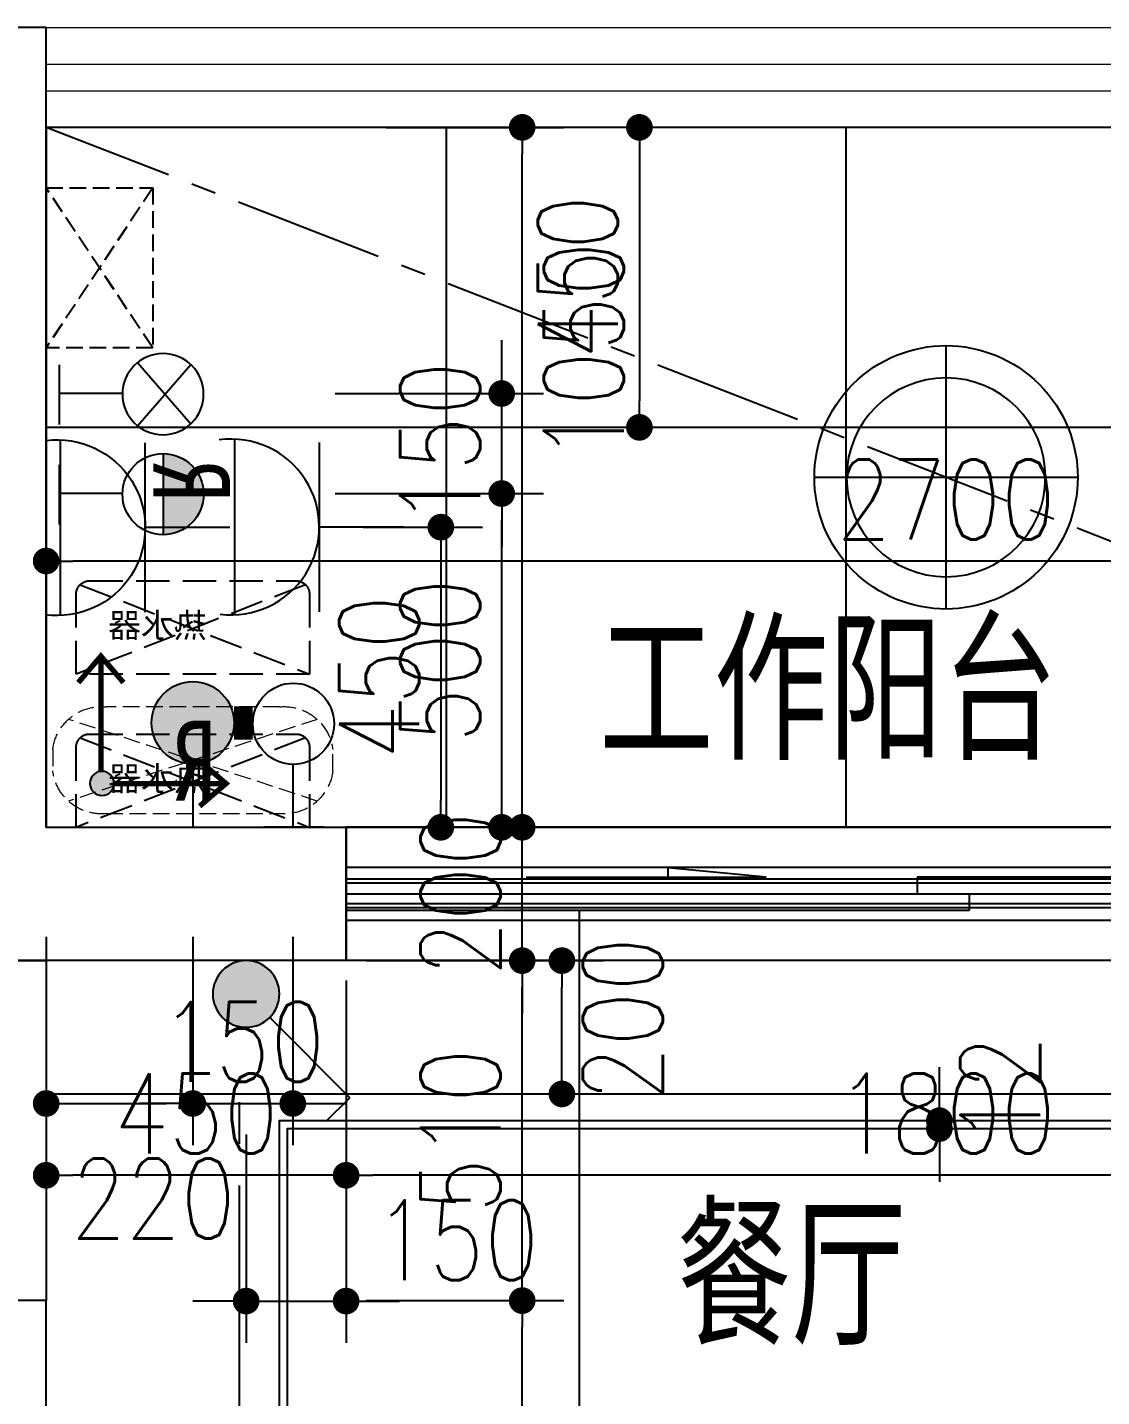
# Model space of a CAD drawing. Header units: inches. Extents: x -2597087 to 134135, y -662679 to 20000.
# Drawn here: x 8090 to 9701, y -33256 to -31202 of the extents above; entities that cross this region are included whole.
import ezdxf
from ezdxf.enums import TextEntityAlignment as Align

# ---------------------------------------------------------------- set-up
doc = ezdxf.new("R2010")
doc.units = ezdxf.units.IN
doc.header["$LTSCALE"] = 100
doc.header["$MEASUREMENT"] = 0
for name, pattern in [('$0$DASH', [0.35, 0.25, -0.1]), ('__DASH', [0.35, 0.25, -0.1]), ('CENTER', [50.8, 31.75, -6.35, 6.35, -6.35]), ('CENTER2', [1.125, 0.75, -0.125, 0.125, -0.125]), ('DASH', [0.35, 0.25, -0.1])]:
    doc.linetypes.add(name, pattern=pattern)
doc.layers.get('0').update_dxf_attribs({"linetype": 'CONTINUOUS'})
doc.layers.get('Defpoints').update_dxf_attribs({"linetype": 'CONTINUOUS'})
for name, color, linetype in [('-04给水图层', 142, 'CENTER'), ('DOOR', 4, 'CONTINUOUS'), ('EQUIP-动力', 3, 'CONTINUOUS'), ('EQUIP-动力-DIM', 3, 'CONTINUOUS'), ('EQUIP-照明', 3, 'CONTINUOUS'), ('EQUIP-照明-DIM', 3, 'CONTINUOUS'), ('floor', 8, 'CONTINUOUS'), ('RC', 1, 'CONTINUOUS'), ('RC-dim', 3, 'CONTINUOUS'), ('Rc-L-dim', 4, 'CONTINUOUS'), ('RC-LIGHT', 1, 'CONTINUOUS'), ('WALL', 7, 'CONTINUOUS'), ('wall-dim', 3, 'CONTINUOUS'), ('天花开线', 4, 'CONTINUOUS'), ('家具', 1, 'DASH'), ('燃气管点位', 6, 'CONTINUOUS')]:
    doc.layers.add(name, color=color, linetype=linetype)
for name, color, linetype, lineweight in [('BALCONY', 3, 'CONTINUOUS', 0), ('PUB_TEXT', 2, 'CONTINUOUS', 0), ('平地共', 1, 'CONTINUOUS', 0), ('平天共', 1, 'CONTINUOUS', 0)]:
    doc.layers.add(name, color=color, linetype=linetype, lineweight=lineweight)
doc.styles.add('HZ1', font='', dxfattribs={"width": 0.8})
doc.styles.add('st', font='', dxfattribs={"width": 0.7})
doc.styles.get("Standard").update_dxf_attribs({"font": 'txt.shx', "width": 0.8, "bigfont": 'GBCBIG.shx'})
doc.styles.add('STYLE1', font='stylu.ttf')
doc.styles.add('宋体', font='', dxfattribs={"width": 0.8})
doc.styles.get('HZ1').set_extended_font_data('SimSun')
doc.styles.get('st').set_extended_font_data('SimSun')
doc.styles.get('宋体').set_extended_font_data('SimSun')
doc.dimstyles.new('50', dxfattribs={"dimscale": 50, "dimtxt": 2.4, "dimasz": 0.8, "dimexe": 1.25, "dimexo": 0.6, "dimgap": 0.65, "dimtad": 1, "dimdec": 0, "dimdsep": 46, "dimtxsty": 'Standard', "dimblk1": 'DOT', "dimblk2": 'DOT', "dimsah": 1, "dimcen": 2.5, "dimclrd": 3, "dimclre": 3, "dimclrt": 3, "dimadec": 0, "dimazin": 0, "dimtfac": 1, "dimtdec": 0, "dimtix": 1, "dimtmove": 2, "dimatfit": 0, "dimldrblk": 'DOT', "dimfxl": 5, "dimfxlon": 1, "dimarcsym": 0})

# ---------------------------------------------------------------- blocks, each defined once
blk = doc.blocks.new('$DorLib2D$00000131')
at = {"color": 0, "linetype": 'Continuous'}
for p, q in [((0.15, 0.125), (0.2319, 0.1973)), ((0.2319, 0.1973), (0.2319, 0.125)), ((-0.5, 0.125), (-0.5, 0)), ((0.0192, 0.125), (-0.5, 0.125)), ((0.0192, 0), (0.0192, 0.125)), ((0.35, 0.125), (0.15, 0.125)), ((-0.5, 0), (0.0192, 0)), ((-0.024, 0), (0.5, 0)), ((-0.024, -0.125), (-0.024, 0)), ((0.5, 0), (0.5, -0.125)), ((-0.35, -0.125), (-0.15, -0.125)), ((-0.2319, -0.1973), (-0.2319, -0.125)), ((-0.15, -0.125), (-0.2319, -0.1973)), ((0.5, -0.125), (-0.024, -0.125))]:
    blk.add_line(p, q, dxfattribs=at)
blk = doc.blocks.new('rtukk')
at = {"layer": 'RC-LIGHT', "color": 8}
for p, q in [((15875, 5749.9), (15875, 6049.9)), ((16025, 5899.9), (15725, 5899.9))]:
    blk.add_line(p, q, dxfattribs=at)
blk.add_circle((15875, 5899.9), 113.3, dxfattribs=at)
at = {"layer": 'RC-LIGHT', "extrusion": (0, 0, -1)}
blk.add_ellipse((15875, 5899.9), major_axis=(-106.1, 106.1), ratio=1, dxfattribs=at)
blk = doc.blocks.new('1联单控开关')
h = blk.add_hatch(color=256)
h.dxf.hatch_style = 1
h.paths.add_polyline_path([(50, -50, 1), (-50, -50, 1)])
for p in [(35.4, -85.4), (190.9, -170.2)]:
    blk.add_line(p, (155.6, -205.6))
blk.add_circle((0, -50), 50)
blk = doc.blocks.new('*U1139')
at = {"layer": 'EQUIP-照明'}
blk.add_blockref('1联单控开关', (0, 0), dxfattribs=at)
blk = doc.blocks.new('_Dot')
at = {"color": 0, "linetype": 'ByBlock', "lineweight": -2}
blk.add_line((-0.5, 0), (-1, 0), dxfattribs=at)
at = {"color": 0, "linetype": 'ByBlock', "const_width": 0.5}
blk.add_lwpolyline([(-0.25, 0, 1), (0.25, 0, 1)], format="xyb", close=True, dxfattribs=at)
blk = doc.blocks.new('*D1196')
at = {"layer": 'Defpoints', "color": 0, "transparency": 16777216}
for p in [(8567.9, -32542.1), (8417.9, -32652.1), (8567.9, -33112.8)]:
    blk.add_point(p, dxfattribs=at)
at = {"layer": 'EQUIP-照明-DIM', "color": 3, "lineweight": -2, "transparency": 16777216}
for p, q in [((8417.9, -32862.8), (8417.9, -33175.3)), ((8567.9, -32862.8), (8567.9, -33175.3)), ((8377.9, -33112.8), (8337.9, -33112.8)), ((8417.9, -33112.8), (8567.9, -33112.8)), ((8607.9, -33112.8), (8647.9, -33112.8))]:
    blk.add_line(p, q, dxfattribs=at)
at = {"layer": 'EQUIP-照明-DIM', "color": 3, "lineweight": -2, "transparency": 16777216, "xscale": 40, "yscale": 40, "zscale": 40}
blk.add_blockref('_Dot', (8417.9, -33112.8), dxfattribs=at)
at = {"layer": 'EQUIP-照明-DIM', "color": 3, "lineweight": -2, "transparency": 16777216, "xscale": 40, "yscale": 40, "zscale": 40, "rotation": 180}
blk.add_blockref('_Dot', (8567.9, -33112.8), dxfattribs=at)
at = {"layer": 'EQUIP-照明-DIM', "color": 3, "transparency": 16777216, "insert": (8733.8, -33021.5), "char_height": 120, "attachment_point": 5}
blk.add_mtext('150', dxfattribs=at)
blk = doc.blocks.new('*D1173')
at = {"layer": 'Defpoints', "color": 0, "transparency": 16777216}
for p in [(8679.7, -32602.1), (8891.6, -32602.1), (8679.7, -32802.1)]:
    blk.add_point(p, dxfattribs=at)
at = {"layer": 'RC-dim', "color": 3, "lineweight": -2, "transparency": 16777216}
for p, q in [((8709.7, -32602.1), (8954.1, -32602.1)), ((8891.6, -32762.1), (8891.6, -32642.1)), ((8709.7, -32802.1), (8954.1, -32802.1))]:
    blk.add_line(p, q, dxfattribs=at)
at = {"layer": 'RC-dim', "color": 3, "lineweight": -2, "transparency": 16777216, "xscale": 40, "yscale": 40, "zscale": 40}
for p, rotation in [((8891.6, -32602.1), 90), ((8891.6, -32802.1), 270)]:
    blk.add_blockref('_Dot', p, dxfattribs=dict(at, rotation=rotation))
at = {"layer": 'RC-dim', "color": 3, "transparency": 16777216, "insert": (8982.9, -32689.9), "char_height": 120, "attachment_point": 5, "rotation": 90}
blk.add_mtext('200', dxfattribs=at)
blk = doc.blocks.new('*D1207')
at = {"layer": 'Defpoints', "color": 0, "transparency": 16777216}
for p in [(9060.5, -32602.1), (8567.9, -34202.1), (10112.3, -34202.1)]:
    blk.add_point(p, dxfattribs=at)
at = {"layer": 'Rc-L-dim', "color": 3, "lineweight": -2, "transparency": 16777216}
for p, q in [((9862.3, -32602.1), (10174.8, -32602.1)), ((10112.3, -32642.1), (10112.3, -34162.1)), ((9862.3, -34202.1), (10174.8, -34202.1))]:
    blk.add_line(p, q, dxfattribs=at)
at = {"layer": 'Rc-L-dim', "color": 3, "lineweight": -2, "transparency": 16777216, "xscale": 40, "yscale": 40, "zscale": 40}
for p, rotation in [((10112.3, -32602.1), 90), ((10112.3, -34202.1), 270)]:
    blk.add_blockref('_Dot', p, dxfattribs=dict(at, rotation=rotation))
at = {"layer": 'Rc-L-dim', "color": 3, "transparency": 16777216, "insert": (10019.8, -33402.1), "char_height": 120, "attachment_point": 5, "rotation": 90}
blk.add_mtext('1600', dxfattribs=at)
blk = doc.blocks.new('A$C13D5077C')
at = {"layer": 'EQUIP-动力', "color": 7}
for points in [[(0, 262.5), (0, 135.5)], [(-127, 135.5), (127, 135.5)], [(-132.1, 8.5), (131.5, 8.5)]]:
    blk.add_lwpolyline(points, dxfattribs=at)
blk.add_lwpolyline([(130.5, -13.1, 1.142122), (-130.9, -14.4)], format="xyb", dxfattribs=at)
blk = doc.blocks.new('A$C48230E27')
at = {"layer": 'EQUIP-动力', "color": 2, "rotation": 270}
blk.add_blockref('A$C13D5077C', (2.9, -0.2), dxfattribs=at)
at = {"layer": 'EQUIP-动力', "style": '宋体', "width": 0.8}
blk.add_text('R', height=115.1, rotation=270.0003, dxfattribs=at).set_placement((208.1, -69.6), align=Align.MIDDLE_CENTER)
blk = doc.blocks.new('*D1224')
at = {"layer": 'Defpoints', "color": 0, "transparency": 16777216}
for p in [(8563.4, -31951.8), (8417.9, -32402.1), (8710, -32402.1)]:
    blk.add_point(p, dxfattribs=at)
at = {"layer": 'EQUIP-动力-DIM', "color": 3, "lineweight": -2, "transparency": 16777216}
for p, q in [((8593.4, -31951.8), (8772.5, -31951.8)), ((8710, -31991.8), (8710, -32362.1)), ((8460, -32402.1), (8772.5, -32402.1))]:
    blk.add_line(p, q, dxfattribs=at)
at = {"layer": 'EQUIP-动力-DIM', "color": 3, "lineweight": -2, "transparency": 16777216, "xscale": 40, "yscale": 40, "zscale": 40}
for p, rotation in [((8710, -31951.8), 90), ((8710, -32402.1), 270)]:
    blk.add_blockref('_Dot', p, dxfattribs=dict(at, rotation=rotation))
at = {"layer": 'EQUIP-动力-DIM', "color": 3, "transparency": 16777216, "insert": (8617.5, -32177), "char_height": 120, "attachment_point": 5, "rotation": 90}
blk.add_mtext('450', dxfattribs=at)
blk = doc.blocks.new('*D1274')
at = {"layer": 'Defpoints', "color": 0, "transparency": 16777216}
for p in [(8567.9, -33112.1), (8832, -33112.1), (8567.9, -34712.1)]:
    blk.add_point(p, dxfattribs=at)
at = {"layer": 'wall-dim', "color": 3, "lineweight": -2, "transparency": 16777216}
for p, q in [((8597.9, -33112.1), (8894.5, -33112.1)), ((8832, -34672.1), (8832, -33152.1)), ((8597.9, -34712.1), (8894.5, -34712.1))]:
    blk.add_line(p, q, dxfattribs=at)
at = {"layer": 'wall-dim', "color": 3, "lineweight": -2, "transparency": 16777216, "xscale": 40, "yscale": 40, "zscale": 40}
for p, rotation in [((8832, -33112.1), 90), ((8832, -34712.1), 270)]:
    blk.add_blockref('_Dot', p, dxfattribs=dict(at, rotation=rotation))
at = {"layer": 'wall-dim', "color": 3, "transparency": 16777216, "insert": (8739.5, -33912.1), "char_height": 120, "attachment_point": 5, "rotation": 90}
blk.add_mtext('1600', dxfattribs=at)
blk = doc.blocks.new('*D1275')
at = {"layer": 'Defpoints', "color": 0, "transparency": 16777216}
for p in [(8567.9, -32602.1), (8832, -32602.1), (8567.9, -33112.1)]:
    blk.add_point(p, dxfattribs=at)
at = {"layer": 'wall-dim', "color": 3, "lineweight": -2, "transparency": 16777216}
for p, q in [((8597.9, -32602.1), (8894.5, -32602.1)), ((8832, -33072.1), (8832, -32642.1)), ((8597.9, -33112.1), (8894.5, -33112.1))]:
    blk.add_line(p, q, dxfattribs=at)
at = {"layer": 'wall-dim', "color": 3, "lineweight": -2, "transparency": 16777216, "xscale": 40, "yscale": 40, "zscale": 40}
for p, rotation in [((8832, -32602.1), 90), ((8832, -33112.1), 270)]:
    blk.add_blockref('_Dot', p, dxfattribs=dict(at, rotation=rotation))
at = {"layer": 'wall-dim', "color": 3, "transparency": 16777216, "insert": (8739.5, -32857.1), "char_height": 120, "attachment_point": 5, "rotation": 90}
blk.add_mtext('510', dxfattribs=at)
blk = doc.blocks.new('*D1276')
at = {"layer": 'Defpoints', "color": 0, "transparency": 16777216}
for p in [(8567.9, -32402.1), (8832, -32402.1), (8567.9, -32602.1)]:
    blk.add_point(p, dxfattribs=at)
at = {"layer": 'wall-dim', "color": 3, "lineweight": -2, "transparency": 16777216}
for p, q in [((8832, -32362.1), (8832, -32322.1)), ((8597.9, -32402.1), (8894.5, -32402.1)), ((8832, -32602.1), (8832, -32402.1)), ((8597.9, -32602.1), (8894.5, -32602.1)), ((8832, -32642.1), (8832, -32682.1))]:
    blk.add_line(p, q, dxfattribs=at)
at = {"layer": 'wall-dim', "color": 3, "lineweight": -2, "transparency": 16777216, "xscale": 40, "yscale": 40, "zscale": 40}
for p, rotation in [((8832, -32402.1), 270), ((8832, -32602.1), 90)]:
    blk.add_blockref('_Dot', p, dxfattribs=dict(at, rotation=rotation))
at = {"layer": 'wall-dim', "color": 3, "transparency": 16777216, "insert": (8739.5, -32502.1), "char_height": 120, "attachment_point": 5, "rotation": 90}
blk.add_mtext('200', dxfattribs=at)
blk = doc.blocks.new('*D1277')
at = {"layer": 'Defpoints', "color": 0, "transparency": 16777216}
for p in [(8597.9, -31352.1), (8832, -31352.1), (8567.9, -32402.1)]:
    blk.add_point(p, dxfattribs=at)
at = {"layer": 'wall-dim', "color": 3, "lineweight": -2, "transparency": 16777216}
for p, q in [((8627.9, -31352.1), (8894.5, -31352.1)), ((8832, -32362.1), (8832, -31392.1)), ((8597.9, -32402.1), (8894.5, -32402.1))]:
    blk.add_line(p, q, dxfattribs=at)
at = {"layer": 'wall-dim', "color": 3, "lineweight": -2, "transparency": 16777216, "xscale": 40, "yscale": 40, "zscale": 40}
for p, rotation in [((8832, -31352.1), 90), ((8832, -32402.1), 270)]:
    blk.add_blockref('_Dot', p, dxfattribs=dict(at, rotation=rotation))
at = {"layer": 'wall-dim', "color": 3, "transparency": 16777216, "insert": (8924.5, -31687.8), "char_height": 120, "attachment_point": 5, "rotation": 90}
blk.add_mtext('1050', dxfattribs=at)
blk = doc.blocks.new('*D1287')
at = {"layer": 'Defpoints', "color": 0, "transparency": 16777216}
for p in [(8567.9, -32602.1), (10367.9, -32602.1), (8567.9, -32924.1)]:
    blk.add_point(p, dxfattribs=at)
at = {"layer": 'wall-dim', "color": 3, "lineweight": -2, "transparency": 16777216}
for p, q in [((8567.9, -32632.1), (8567.9, -32986.6)), ((10367.9, -32632.1), (10367.9, -32986.6)), ((10327.9, -32924.1), (8607.9, -32924.1))]:
    blk.add_line(p, q, dxfattribs=at)
at = {"layer": 'wall-dim', "color": 3, "lineweight": -2, "transparency": 16777216, "xscale": 40, "yscale": 40, "zscale": 40, "rotation": 180}
blk.add_blockref('_Dot', (8567.9, -32924.1), dxfattribs=at)
at = {"layer": 'wall-dim', "color": 3, "lineweight": -2, "transparency": 16777216, "xscale": 40, "yscale": 40, "zscale": 40}
blk.add_blockref('_Dot', (10367.9, -32924.1), dxfattribs=at)
at = {"layer": 'wall-dim', "color": 3, "transparency": 16777216, "insert": (9467.9, -32831.6), "char_height": 120, "attachment_point": 5}
blk.add_mtext('1800', dxfattribs=at)
blk = doc.blocks.new('*D1288')
at = {"layer": 'Defpoints', "color": 0, "transparency": 16777216}
for p in [(8117.9, -32602.1), (8567.9, -32602.1), (8117.9, -32924.1)]:
    blk.add_point(p, dxfattribs=at)
at = {"layer": 'wall-dim', "color": 3, "lineweight": -2, "transparency": 16777216}
for p, q in [((8117.9, -32632.1), (8117.9, -32986.6)), ((8567.9, -32632.1), (8567.9, -32986.6)), ((8527.9, -32924.1), (8157.9, -32924.1))]:
    blk.add_line(p, q, dxfattribs=at)
at = {"layer": 'wall-dim', "color": 3, "lineweight": -2, "transparency": 16777216, "xscale": 40, "yscale": 40, "zscale": 40, "rotation": 180}
blk.add_blockref('_Dot', (8117.9, -32924.1), dxfattribs=at)
at = {"layer": 'wall-dim', "color": 3, "lineweight": -2, "transparency": 16777216, "xscale": 40, "yscale": 40, "zscale": 40}
blk.add_blockref('_Dot', (8567.9, -32924.1), dxfattribs=at)
at = {"layer": 'wall-dim', "color": 3, "transparency": 16777216, "insert": (8342.9, -32831.6), "char_height": 120, "attachment_point": 5}
blk.add_mtext('450', dxfattribs=at)
blk = doc.blocks.new('*D1289')
at = {"layer": 'Defpoints', "color": 0, "transparency": 16777216}
for p in [(8117.9, -32002.6), (8117.9, -32124.4), (10817.9, -32124.4)]:
    blk.add_point(p, dxfattribs=at)
at = {"layer": 'wall-dim', "color": 3, "lineweight": -2, "transparency": 16777216}
for p, q in [((8117.9, -32094.4), (8117.9, -31940.1)), ((10817.9, -32094.4), (10817.9, -31940.1)), ((10777.9, -32002.6), (8157.9, -32002.6))]:
    blk.add_line(p, q, dxfattribs=at)
at = {"layer": 'wall-dim', "color": 3, "lineweight": -2, "transparency": 16777216, "xscale": 40, "yscale": 40, "zscale": 40, "rotation": 180}
blk.add_blockref('_Dot', (8117.9, -32002.6), dxfattribs=at)
at = {"layer": 'wall-dim', "color": 3, "lineweight": -2, "transparency": 16777216, "xscale": 40, "yscale": 40, "zscale": 40}
blk.add_blockref('_Dot', (10817.9, -32002.6), dxfattribs=at)
at = {"layer": 'wall-dim', "color": 3, "transparency": 16777216, "insert": (9467.9, -31910.1), "char_height": 120, "attachment_point": 5}
blk.add_mtext('2700', dxfattribs=at)
blk = doc.blocks.new('pkgds')
blk.add_hatch(color=1).paths.add_polyline_path([(162250.7, -60662.2, 1), (162296, -60662.2, 1)])
at = {"color": 1, "const_width": 10}
for points in [[(162317.9, -60473.2), (162275.5, -60423.6), (162233.1, -60473.2)], [(162275.5, -60639.7), (162275.5, -60423.6)], [(162090.3, -60704.9), (162040.7, -60662.5), (162090.3, -60620.1)], [(162250.7, -60662.5), (162040.7, -60662.5)]]:
    blk.add_lwpolyline(points, dxfattribs=at)
at = {"color": 1}
blk.add_circle((162273.4, -60662.2), 22.6, dxfattribs=at)
blk = doc.blocks.new('*D1476')
at = {"layer": 'Defpoints', "color": 0, "transparency": 16777216}
for p in [(9360.9, -32842.1), (9457.9, -32842.1), (9360.9, -32854.1)]:
    blk.add_point(p, dxfattribs=at)
at = {"layer": 'RC-dim', "color": 3, "lineweight": -2, "transparency": 16777216}
for p, q in [((9457.9, -32802.1), (9457.9, -32762.1)), ((9390.9, -32842.1), (9520.4, -32842.1)), ((9457.9, -32854.1), (9457.9, -32842.1)), ((9390.9, -32854.1), (9520.4, -32854.1)), ((9457.9, -32894.1), (9457.9, -32934.1))]:
    blk.add_line(p, q, dxfattribs=at)
at = {"layer": 'RC-dim', "color": 3, "lineweight": -2, "transparency": 16777216, "xscale": 40, "yscale": 40, "zscale": 40}
for p, rotation in [((9457.9, -32842.1), 270), ((9457.9, -32854.1), 90)]:
    blk.add_blockref('_Dot', p, dxfattribs=dict(at, rotation=rotation))
at = {"layer": 'RC-dim', "color": 3, "transparency": 16777216, "insert": (9549.2, -32796.6), "char_height": 120, "attachment_point": 5, "rotation": 90}
blk.add_mtext('12', dxfattribs=at)
blk = doc.blocks.new('*D1533')
at = {"layer": '-04给水图层', "color": 3, "lineweight": -2, "transparency": 16777216}
for p, q in [((8551.3, -31901.4), (8863.8, -31901.4)), ((8801.3, -32362.1), (8801.3, -31941.4)), ((8551.3, -32402.1), (8863.8, -32402.1))]:
    blk.add_line(p, q, dxfattribs=at)
at = {"layer": 'Defpoints', "color": 0, "transparency": 16777216}
for p in [(8280, -31901.4), (8801.3, -31901.4), (8280, -32402.1)]:
    blk.add_point(p, dxfattribs=at)
at = {"layer": '-04给水图层', "color": 3, "lineweight": -2, "transparency": 16777216, "xscale": 40, "yscale": 40, "zscale": 40}
for p, rotation in [((8801.3, -31901.4), 90), ((8801.3, -32402.1), 270)]:
    blk.add_blockref('_Dot', p, dxfattribs=dict(at, rotation=rotation))
at = {"layer": '-04给水图层', "color": 3, "transparency": 16777216, "insert": (8708.8, -32151.8), "char_height": 120, "attachment_point": 5, "rotation": 90}
blk.add_mtext('500', dxfattribs=at)
blk = doc.blocks.new('A$C60315CA5')
at = {"layer": '-04给水图层', "linetype": 'Continuous'}
h = blk.add_hatch(color=250, dxfattribs=at)
edge = h.paths.add_edge_path()
edge.add_arc((64.09, 129.24), 29.75, 0, 360)
at = {"layer": '-04给水图层', "color": 4, "linetype": 'Continuous'}
for p, q in [((-11.22, 151.66), (-11.22, 108.43)), ((34.34, 129.24), (-11.22, 129.24)), ((-11.22, 34.71), (-11.22, 77.94)), ((34.18, 57.13), (-11.22, 57.13))]:
    blk.add_line(p, q, dxfattribs=at)
at = {"layer": '-04给水图层', "linetype": 'Continuous', "const_width": 24}
blk.add_lwpolyline([(64.09, 99.5), (64.09, 85.98)], dxfattribs=at)
at = {"layer": '-04给水图层', "color": 4, "linetype": 'Continuous'}
for centre, radius in [((64.09, 129.24), 29.75), ((63.47, 56.69), 29.29)]:
    blk.add_circle(centre, radius, dxfattribs=at)
blk = doc.blocks.new('qweqeqw212')
at = {"layer": '燃气管点位'}
for p, q in [((46.6, 0), (-43.3, 0)), ((0, -94.4), (0, 0))]:
    blk.add_line(p, q, dxfattribs=at)
for points in [[(-46.6, -117.2), (45.4, -197)], [(48.4, -117.2), (-43.7, -197)]]:
    blk.add_lwpolyline(points, dxfattribs=at)
blk.add_circle((0.9, -155.3), 60.9, dxfattribs=at)
blk = doc.blocks.new('*D1546')
at = {"layer": '-04给水图层', "color": 3, "lineweight": -2, "transparency": 16777216}
for p, q in [((8801.3, -31711.4), (8801.3, -31671.4)), ((8551.3, -31751.4), (8863.8, -31751.4)), ((8801.3, -31901.4), (8801.3, -31751.4)), ((8551.3, -31901.4), (8863.8, -31901.4)), ((8801.3, -31941.4), (8801.3, -31981.4))]:
    blk.add_line(p, q, dxfattribs=at)
at = {"layer": 'Defpoints', "color": 0, "transparency": 16777216}
for p in [(8347.2, -31751.4), (8801.3, -31751.4), (8347.2, -31901.4)]:
    blk.add_point(p, dxfattribs=at)
at = {"layer": '-04给水图层', "color": 3, "lineweight": -2, "transparency": 16777216, "xscale": 40, "yscale": 40, "zscale": 40}
for p, rotation in [((8801.3, -31751.4), 270), ((8801.3, -31901.4), 90)]:
    blk.add_blockref('_Dot', p, dxfattribs=dict(at, rotation=rotation))
at = {"layer": '-04给水图层', "color": 3, "transparency": 16777216, "insert": (8708.8, -31826.4), "char_height": 120, "attachment_point": 5, "rotation": 90}
blk.add_mtext('150', dxfattribs=at)
blk = doc.blocks.new('A$C2E831EB7')
at = {"layer": '平天共', "color": 1, "linetype": 'DASH'}
for p, q in [((80, 160), (340, 160)), ((23.4, 141.3), (396.6, 18.7)), ((23.4, 18.7), (396.6, 141.3)), ((0, 64), (0, 96)), ((420, 96), (420, 64)), ((340, 0), (80, 0))]:
    blk.add_line(p, q, dxfattribs=at)
for centre, start, end in [((72.8, 87), 84.3671, 172.9525), ((347.2, 87), 7.0475, 95.6329), ((72.8, 73), 187.0475, 275.6329), ((347.2, 73), 264.3671, 352.9525)]:
    blk.add_arc(centre, 73.4, start, end, dxfattribs=at)
at = {"layer": '平天共', "color": 1, "style": 'HZ1', "width": 0.8}
blk.add_text('R', height=120, dxfattribs=at).set_placement((174.5, 19.5, 0))
blk = doc.blocks.new('123541256341265131dfasd123r2341231')
at = {"layer": '家具'}
blk.add_lwpolyline([(1532461.1, -147962.4), (1532701.1, -147962.4), (1532701.1, -147802.4), (1532461.1, -147802.4)], close=True, dxfattribs=at)
for points in [[(1532701.1, -147802.4), (1532461.1, -147962.4)], [(1532461.1, -147802.4), (1532701.1, -147962.4)]]:
    blk.add_lwpolyline(points, dxfattribs=at)
blk = doc.blocks.new('43dfgdfg')
at = {"color": 8, "linetype": '__DASH', "ltscale": 2}
for p, q in [((9383.9, -55241, 0), (9263.9, -55241, 0)), ((9263.9, -55241, 0), (9263.9, -55591, 0)), ((9398.1, -55585.1, 0), (9263.9, -55241, 0)), ((9398.1, -55246.8, 0), (9263.9, -55591, 0)), ((9403.9, -55571, 0), (9403.9, -55261, 0)), ((9263.9, -55591, 0), (9383.9, -55591, 0))]:
    blk.add_line(p, q, dxfattribs=at)
for centre, start, end in [((9383.9, -55261, 0), 0, 90), ((9383.9, -55571, 0), 270, 0)]:
    blk.add_arc(centre, 20, start, end, dxfattribs=at)
at = {"color": 8, "style": 'STYLE1'}
blk.add_text('热水器', height=36.29, rotation=270, dxfattribs=at).set_placement((9319.1, -55394.6, 0))
blk = doc.blocks.new('334dfgdfg')
at = {"color": 8, "linetype": '$0$DASH'}
blk.add_lwpolyline([(6117.9, -55281), (6117.9, -55521), (6277.9, -55521), (6277.9, -55281)], close=True, dxfattribs=at)
for points in [[(6277.9, -55521), (6117.9, -55281)], [(6277.9, -55281), (6117.9, -55521)]]:
    blk.add_lwpolyline(points, dxfattribs=at)
blk = doc.blocks.new('*D1565')
at = {"layer": '-04给水图层', "color": 3, "lineweight": -2, "transparency": 16777216}
for p, q in [((8117.9, -32566.4), (8117.9, -32878.9)), ((8337.9, -32566.4), (8337.9, -32878.9)), ((8157.9, -32816.4), (8297.9, -32816.4))]:
    blk.add_line(p, q, dxfattribs=at)
at = {"layer": 'Defpoints', "color": 0, "transparency": 16777216}
for p in [(8337.9, -32354.7), (8117.9, -32402.1), (8337.9, -32816.4)]:
    blk.add_point(p, dxfattribs=at)
at = {"layer": '-04给水图层', "color": 3, "lineweight": -2, "transparency": 16777216, "xscale": 40, "yscale": 40, "zscale": 40, "rotation": 180}
blk.add_blockref('_Dot', (8117.9, -32816.4), dxfattribs=at)
at = {"layer": '-04给水图层', "color": 3, "lineweight": -2, "transparency": 16777216, "xscale": 40, "yscale": 40, "zscale": 40}
blk.add_blockref('_Dot', (8337.9, -32816.4), dxfattribs=at)
at = {"layer": '-04给水图层', "color": 3, "transparency": 16777216, "insert": (8278.7, -32959), "char_height": 120, "attachment_point": 5}
blk.add_mtext('220', dxfattribs=at)
blk = doc.blocks.new('*D1566')
at = {"layer": '-04给水图层', "color": 3, "lineweight": -2, "transparency": 16777216}
for p, q in [((8337.9, -32566.4), (8337.9, -32878.9)), ((8487.9, -32566.4), (8487.9, -32878.9)), ((8297.9, -32816.4), (8257.9, -32816.4)), ((8337.9, -32816.4), (8487.9, -32816.4)), ((8527.9, -32816.4), (8567.9, -32816.4))]:
    blk.add_line(p, q, dxfattribs=at)
at = {"layer": 'Defpoints', "color": 0, "transparency": 16777216}
for p in [(8337.9, -32402.1), (8487.9, -32402.1), (8487.9, -32816.4)]:
    blk.add_point(p, dxfattribs=at)
at = {"layer": '-04给水图层', "color": 3, "lineweight": -2, "transparency": 16777216, "xscale": 40, "yscale": 40, "zscale": 40}
blk.add_blockref('_Dot', (8337.9, -32816.4), dxfattribs=at)
at = {"layer": '-04给水图层', "color": 3, "lineweight": -2, "transparency": 16777216, "xscale": 40, "yscale": 40, "zscale": 40, "rotation": 180}
blk.add_blockref('_Dot', (8487.9, -32816.4), dxfattribs=at)
at = {"layer": '-04给水图层', "color": 3, "transparency": 16777216, "insert": (8412.9, -32723.9), "char_height": 120, "attachment_point": 5}
blk.add_mtext('150', dxfattribs=at)
blk = doc.blocks.new('dsafad5s64f64dsa64f')
at = {"layer": '-04给水图层', "linetype": 'Continuous'}
h = blk.add_hatch(color=251, dxfattribs=at)
edge = h.paths.add_edge_path(flags=17)
edge.add_line((9920.8, -56344.6), (9799, -56344.6))
edge = h.paths.add_edge_path()
edge.add_line((9799, -56344.6), (9920.8, -56344.6))
edge.add_arc((9859.9, -56344.6), 60.9, 180, 360, ccw=False)
at = {"layer": '-04给水图层', "color": 4, "linetype": 'Continuous'}
for p, q in [((9814.2, -56189.2), (9904.1, -56189.2)), ((9860.8, -56283.6), (9860.8, -56189.2))]:
    blk.add_line(p, q, dxfattribs=at)
blk.add_lwpolyline([(9920.8, -56344.6), (9799, -56344.6)], dxfattribs=at)
blk.add_circle((9859.9, -56344.6), 60.9, dxfattribs=at)
blk = doc.blocks.new('*D1578')
at = {"layer": 'Defpoints', "color": 0, "ltscale": 5, "transparency": 16777216}
for p in [(9007.9, -31352.1), (9007.9, -31802.1), (9007.9, -31802.1)]:
    blk.add_point(p, dxfattribs=at)
at = {"layer": 'floor', "color": 3, "lineweight": -2, "ltscale": 5, "transparency": 16777216}
for p, q in [((9007.9, -31352.1), (8945.4, -31352.1)), ((9007.9, -31392.1), (9007.9, -31762.1)), ((9007.9, -31802.1), (8945.4, -31802.1))]:
    blk.add_line(p, q, dxfattribs=at)
at = {"layer": 'floor', "color": 3, "lineweight": -2, "ltscale": 5, "transparency": 16777216, "xscale": 40, "yscale": 40, "zscale": 40}
for p, rotation in [((9007.9, -31352.1), 90), ((9007.9, -31802.1), 270)]:
    blk.add_blockref('_Dot', p, dxfattribs=dict(at, rotation=rotation))
at = {"layer": 'floor', "color": 3, "ltscale": 5, "transparency": 16777216, "insert": (8915.4, -31577.1), "char_height": 120, "attachment_point": 5, "rotation": 90}
blk.add_mtext('450', dxfattribs=at)

msp = doc.modelspace()

# ---------------------------------------------------------------- hatches: boundary and pattern name
at = {"layer": 'floor'}
h = msp.add_hatch(dxfattribs=at)
h.set_pattern_fill('_USER', color=256, scale=600, double=1, pattern_type=0)
h.set_pattern_definition([(0, (8117.9, -32402.1), (0, 600), []), (90, (8117.9, -32402.1), (-600, 4e-14), [])])
h.paths.add_polyline_path([(10817.895, -31352.103), (8117.895, -31352.103), (8117.895, -32402.103), (10817.895, -32402.103)])

# ---------------------------------------------------------------- linework, layer by layer
at = {"layer": 'BALCONY'}
for points in [[(8117.895, -31202.103), (10817.895, -31202.103)], [(8117.895, -31352.103), (10817.895, -31352.103)]]:
    msp.add_lwpolyline(points, dxfattribs=at)
at = {"layer": 'DOOR'}
msp.add_line((10367.895, -32402.103), (8567.895, -32402.103), dxfattribs=at)
at = {"layer": 'floor', "color": 8}
for p, q in [((8567.895, -32479.604), (10367.895, -32479.604)), ((8567.895, -32485.26), (10367.895, -32485.26)), ((8567.895, -32516.523), (10367.895, -32516.523)), ((8567.895, -32522.179), (10367.895, -32522.179))]:
    msp.add_line(p, q, dxfattribs=at)
at = {"layer": 'floor'}
for p, q in [((8917.895, -39762.103), (8917.895, -32526.053)), ((8117.895, -34712.103), (8117.895, -33112.103))]:
    msp.add_line(p, q, dxfattribs=at)
msp.add_lwpolyline([(10817.895, -31352.103), (8117.895, -31352.103), (8117.895, -32402.103), (10817.895, -32402.103)], close=True, dxfattribs=at)
at = {"layer": 'floor', "color": 1, "ltscale": 5}
msp.add_lwpolyline([(8567.895, -32402.103), (10367.895, -32402.103), (10367.895, -32542.103), (8567.895, -32542.103)], close=True, dxfattribs=at)
at = {"layer": 'floor', "color": 1}
msp.add_lwpolyline([(10367.895, -32542.103), (8567.895, -32542.103), (8567.895, -32462.103), (10367.895, -32462.103)], dxfattribs=at)
at = {"layer": 'RC', "color": 2}
msp.add_line((8117.895, -32802.103), (10817.895, -32802.103), dxfattribs=at)
at = {"layer": 'RC', "color": 6, "linetype": 'CENTER2', "ltscale": 5}
msp.add_line((8407.895, -39502.103), (8407.895, -32802.103), dxfattribs=at)
at = {"layer": 'RC', "ltscale": 5}
msp.add_lwpolyline([(8567.895, -32402.103), (10367.895, -32402.103), (10367.895, -32602.103), (8567.895, -32602.103)], close=True, dxfattribs=at)
at = {"layer": 'RC', "color": 1}
msp.add_lwpolyline([(11605.895, -39462.103), (8467.895, -39462.103), (8467.895, -32842.103), (10805.895, -32842.103), (10805.895, -35814.103), (11605.895, -35814.103), (11605.895, -39462.103)], dxfattribs=at)
msp.add_lwpolyline([(11593.895, -39450.103), (8479.895, -39450.103), (8479.895, -32854.103), (10793.895, -32854.103), (10793.895, -35826.103), (11593.895, -35826.103)], close=True, dxfattribs=at)
at = {"layer": 'RC'}
msp.add_lwpolyline([(8117.895, -33112.103), (7967.895, -33112.103), (7967.895, -34712.103), (8117.895, -34712.103)], close=True, dxfattribs=at)
at = {"layer": 'WALL'}
for p, q in [((8117.895, -31202.103), (7917.895, -31202.103)), ((8117.895, -32402.103), (8117.895, -31202.103)), ((8117.895, -32402.103), (8567.895, -32402.103)), ((8567.895, -32402.103), (8567.895, -32602.103)), ((8567.895, -32602.103), (7917.895, -32602.103)), ((7997.895, -32602.103), (8117.895, -32602.103)), ((8117.895, -32602.103), (8117.895, -33112.103)), ((8117.895, -33112.103), (7997.895, -33112.103))]:
    msp.add_line(p, q, dxfattribs=at)
at = {"layer": '天花开线', "linetype": 'CENTER2', "ltscale": 3}
msp.add_line((10817.895, -32402.103), (8117.895, -31352.103), dxfattribs=at)
at = {"layer": '平地共'}
for points in [[(8117.895, -31257.103), (10817.895, -31257.103)], [(8117.895, -31297.103), (10817.895, -31297.103)]]:
    msp.add_lwpolyline(points, dxfattribs=at)

# ---------------------------------------------------------------- block references
at = {"layer": '-04给水图层', "xscale": -1}
for name, p, rotation in [('334dfgdfg', (1999.949, -86963.855), 180), ('43dfgdfg', (63753.857, -41436.225, 0), 270)]:
    msp.add_blockref(name, p, dxfattribs=dict(at, rotation=rotation))
at = {"layer": '-04给水图层', "ltscale": 150, "rotation": 90.00000000000001}
msp.add_blockref('dsafad5s64f64dsa64f', (-48051.318, -41762.253), dxfattribs=at)
at = {"layer": '-04给水图层', "ltscale": 150, "xscale": 2.08, "yscale": 2.08, "zscale": 2.08, "rotation": 90.00000000000001}
msp.add_blockref('A$C60315CA5', (8606.724, -32378.774), dxfattribs=at)
at = {"layer": 'DOOR', "xscale": 1800, "yscale": -200, "zscale": -1800}
msp.add_blockref('$DorLib2D$00000131', (9467.895, -32502.103), dxfattribs=at)
at = {"layer": 'EQUIP-动力', "xscale": -1}
for name, p, rotation in [('334dfgdfg', (1999.949, -86963.855), 180), ('43dfgdfg', (63753.857, -41666.024, 0), 270)]:
    msp.add_blockref(name, p, dxfattribs=dict(at, rotation=rotation))
at = {"layer": 'EQUIP-动力', "color": 2, "xscale": -1, "rotation": 179.9787226024999}
msp.add_blockref('A$C48230E27', (8128.104, -31952.535), dxfattribs=at)
at = {"layer": 'EQUIP-动力', "color": 2, "rotation": 270}
msp.add_blockref('A$C13D5077C', (8392.042, -31951.831), dxfattribs=at)
at = {"layer": 'EQUIP-照明', "extrusion": (0, 0, -1), "zscale": -1, "rotation": 270}
msp.add_blockref('*U1139', (-8367.895, -32652.103), dxfattribs=at)
at = {"layer": 'floor', "color": 1, "xscale": -0.7999999998137355, "yscale": 0.7999999998137355, "zscale": 0.7999999998137355}
msp.add_blockref('pkgds', (138020.362, 16193.566), dxfattribs=at)
at = {"layer": 'RC-LIGHT', "xscale": -1.316666666666667, "yscale": 1.316666666666667, "zscale": 1.316666666666667}
msp.add_blockref('rtukk', (30369.979, -39645.262), dxfattribs=at)
at = {"layer": '平天共', "xscale": -1, "rotation": 270}
msp.add_blockref('123541256341265131dfasd123r2341231', (156080.34, -1564143.988), dxfattribs=at)
at = {"layer": '平天共', "color": 1, "xscale": -1}
msp.add_blockref('A$C2E831EB7', (8547.894, -32381.441), dxfattribs=at)
at = {"layer": '燃气管点位', "xscale": -1, "rotation": 90.00000000000007}
msp.add_blockref('qweqeqw212', (8137.895, -31751.431), dxfattribs=at)

# ---------------------------------------------------------------- texts
at = {"layer": 'PUB_TEXT', "linetype": 'ByBlock', "style": 'st', "width": 0.7}
for s, p in [('工作阳台', (8947.464, -32281.627)), ('餐厅', (9063.995, -33159.628))]:
    msp.add_text(s, height=180, dxfattribs=at).set_placement(p)

# ---------------------------------------------------------------- dimensions: what is measured, and where the dimension line sits
at = {"layer": '-04给水图层'}
for base, p1, p2, angle, picture, middle in [((8801.299, -31751.431), (8347.182, -31901.431), (8347.182, -31751.431), 90, '*D1546', (8708.799, -31826.431)), ((8487.895, -32816.357), (8337.895, -32402.103), (8487.895, -32402.103), 180, '*D1566', (8412.895, -32723.857))]:
    dim = msp.add_linear_dim(base=base, p1=p1, p2=p2, angle=angle, dimstyle='50', override={"dimrnd": 5}, dxfattribs=at)
    dim.commit()
    dim.dimension.update_dxf_attribs({"geometry": picture, "text_midpoint": middle})
dim = msp.add_aligned_dim(p1=(8279.974, -32402.103), p2=(8279.974, -31901.431), distance=-521.325, dimstyle='50', override={"dimrnd": 5}, dxfattribs=at)
dim.commit()
dim.dimension.update_dxf_attribs({"geometry": '*D1533', "text_midpoint": (8708.799, -32151.767)})
dim = msp.add_linear_dim(base=(8337.895, -32816.357), p1=(8117.895, -32402.103), p2=(8337.895, -32354.721), angle=180, dimstyle='50', override={"dimrnd": 5}, dxfattribs=at)
dim.commit()
dim.dimension.update_dxf_attribs({"geometry": '*D1565', "text_midpoint": (8278.727, -32959.023), "dimtype": 160})
at = {"layer": 'EQUIP-动力-DIM'}
dim = msp.add_linear_dim(base=(8709.953, -32402.103), p1=(8563.431, -31951.814), p2=(8417.866, -32402.103), angle=90, dimstyle='50', dxfattribs=at)
dim.commit()
dim.dimension.update_dxf_attribs({"geometry": '*D1224', "text_midpoint": (8617.453, -32176.958)})
at = {"layer": 'EQUIP-照明-DIM'}
dim = msp.add_linear_dim(base=(8567.895, -33112.788), p1=(8417.895, -32652.103), p2=(8567.895, -32542.103), angle=180, dimstyle='50', dxfattribs=at)
dim.commit()
dim.dimension.update_dxf_attribs({"geometry": '*D1196', "text_midpoint": (8733.766, -33021.538), "dimtype": 160})
at = {"layer": 'floor', "ltscale": 5}
dim = msp.add_linear_dim(base=(9007.894, -31802.103), p1=(9007.894, -31352.103), p2=(9007.894, -31802.103), angle=90, dimstyle='50', override={"dimfxl": 4, "dimarcsym": 2}, dxfattribs=at)
dim.commit()
dim.dimension.update_dxf_attribs({"geometry": '*D1578', "text_midpoint": (8915.394, -31577.103)})
at = {"layer": 'RC-dim'}
for base, p1, p2, picture, middle in [((8891.609, -32602.103), (8679.747, -32802.103), (8679.747, -32602.103), '*D1173', (8982.859, -32689.929)), ((9457.928, -32842.103), (9360.863, -32854.103), (9360.863, -32842.103), '*D1476', (9549.178, -32796.557))]:
    dim = msp.add_linear_dim(base=base, p1=p1, p2=p2, angle=90, dimstyle='50', dxfattribs=at)
    dim.commit()
    dim.dimension.update_dxf_attribs({"geometry": picture, "text_midpoint": middle, "dimtype": 160})
at = {"layer": 'Rc-L-dim'}
dim = msp.add_linear_dim(base=(10112.338, -34202.103), p1=(9060.464, -32602.103), p2=(8567.895, -34202.103), angle=90, dimstyle='50', dxfattribs=at)
dim.commit()
dim.dimension.update_dxf_attribs({"geometry": '*D1207', "text_midpoint": (10019.838, -33402.103)})
at = {"layer": 'wall-dim'}
dim = msp.add_linear_dim(base=(8831.959, -31352.103), p1=(8567.895, -32402.103), p2=(8597.895, -31352.103), angle=90, dimstyle='50', override={"dimfxl": 250, "dimarcsym": 2}, dxfattribs=at)
dim.commit()
dim.dimension.update_dxf_attribs({"geometry": '*D1277', "text_midpoint": (8924.459, -31687.759), "dimtype": 160})
for base, p1, p2, angle, picture, middle in [((8117.895, -32002.609), (10817.895, -32124.444), (8117.895, -32124.444), 180, '*D1289', (9467.895, -31910.109)), ((8831.959, -32402.103), (8567.895, -32602.103), (8567.895, -32402.103), 90, '*D1276', (8739.459, -32502.103)), ((8831.959, -32602.103), (8567.895, -33112.103), (8567.895, -32602.103), 90, '*D1275', (8739.459, -32857.103)), ((8117.895, -32924.078), (8567.895, -32602.103), (8117.895, -32602.103), 180, '*D1288', (8342.895, -32831.578)), ((8567.895, -32924.078), (10367.895, -32602.103), (8567.895, -32602.103), 180, '*D1287', (9467.895, -32831.578)), ((8831.959, -33112.103), (8567.895, -34712.103), (8567.895, -33112.103), 90, '*D1274', (8739.459, -33912.103))]:
    dim = msp.add_linear_dim(base=base, p1=p1, p2=p2, angle=angle, dimstyle='50', override={"dimfxl": 250, "dimarcsym": 2}, dxfattribs=at)
    dim.commit()
    dim.dimension.update_dxf_attribs({"geometry": picture, "text_midpoint": middle})

doc.saveas('drawing.dxf')
